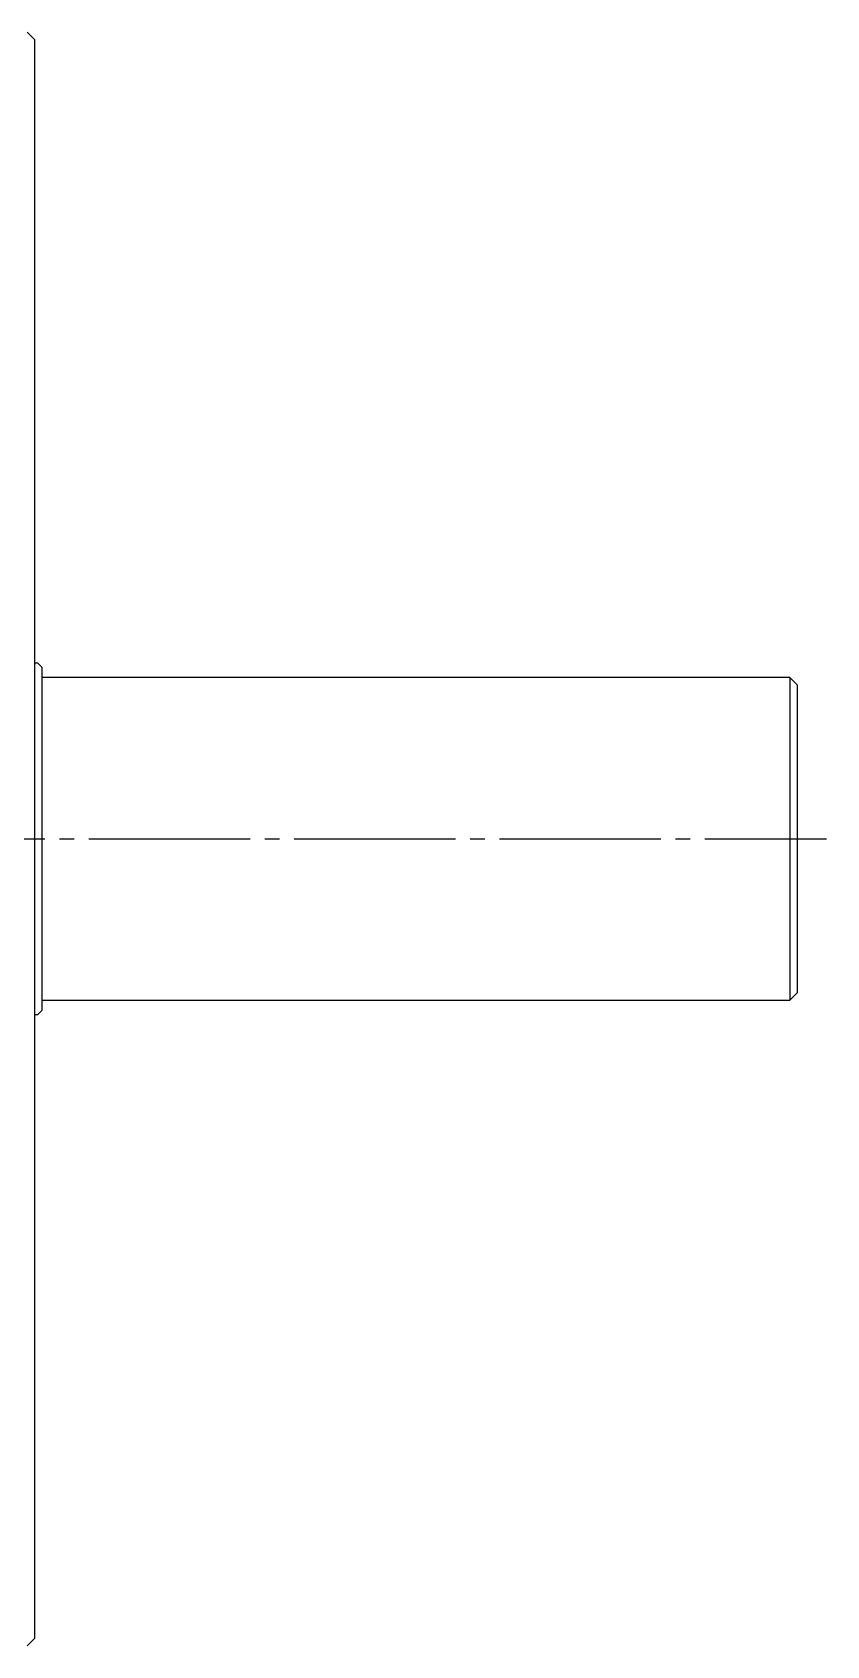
# Model space of a CAD drawing. Extents: x 0 to 707, y 0 to 380.
# Drawn here: x 421.6 to 475.7, y 208.9 to 318.9 of the extents above; entities that cross this region are included whole.
import ezdxf

# ---------------------------------------------------------------- set-up
doc = ezdxf.new("R2010")
doc.units = 0
doc.linetypes.add('DASH_CENTER', pattern=[14, 11, -1, 1, -1])
doc.layers.get('0').update_dxf_attribs({"linetype": 'CONTINUOUS'})

msp = doc.modelspace()

# ---------------------------------------------------------------- linework, layer by layer
at = {"color": 7, "linetype": 'CONTINUOUS'}
for p, q in [((421.22, 318.93), (421.72, 318.43)), ((421.72, 318.43), (421.72, 263.93)), ((421.72, 275.93), (421.92, 275.93)), ((422.22, 275.63), (421.92, 275.93)), ((422.22, 275.63), (422.22, 263.93)), ((473.22, 274.93), (422.22, 274.93)), ((473.22, 274.93), (473.72, 274.43)), ((473.22, 274.93), (473.22, 252.93)), ((473.72, 274.43), (473.72, 263.93)), ((421.72, 263.93), (421.72, 209.43)), ((422.22, 263.93), (422.22, 252.23)), ((473.72, 263.93), (473.72, 253.43)), ((473.72, 253.43), (473.22, 252.93)), ((421.92, 251.93), (421.72, 251.93)), ((422.22, 252.23), (421.92, 251.93)), ((422.22, 252.93), (473.22, 252.93)), ((421.72, 209.43), (421.22, 208.93))]:
    msp.add_line(p, q, dxfattribs=at)
at = {"color": 1, "linetype": 'DASH_CENTER'}
msp.add_line((201.42, 263.93), (475.72, 263.93), dxfattribs=at)

doc.saveas('drawing.dxf')
